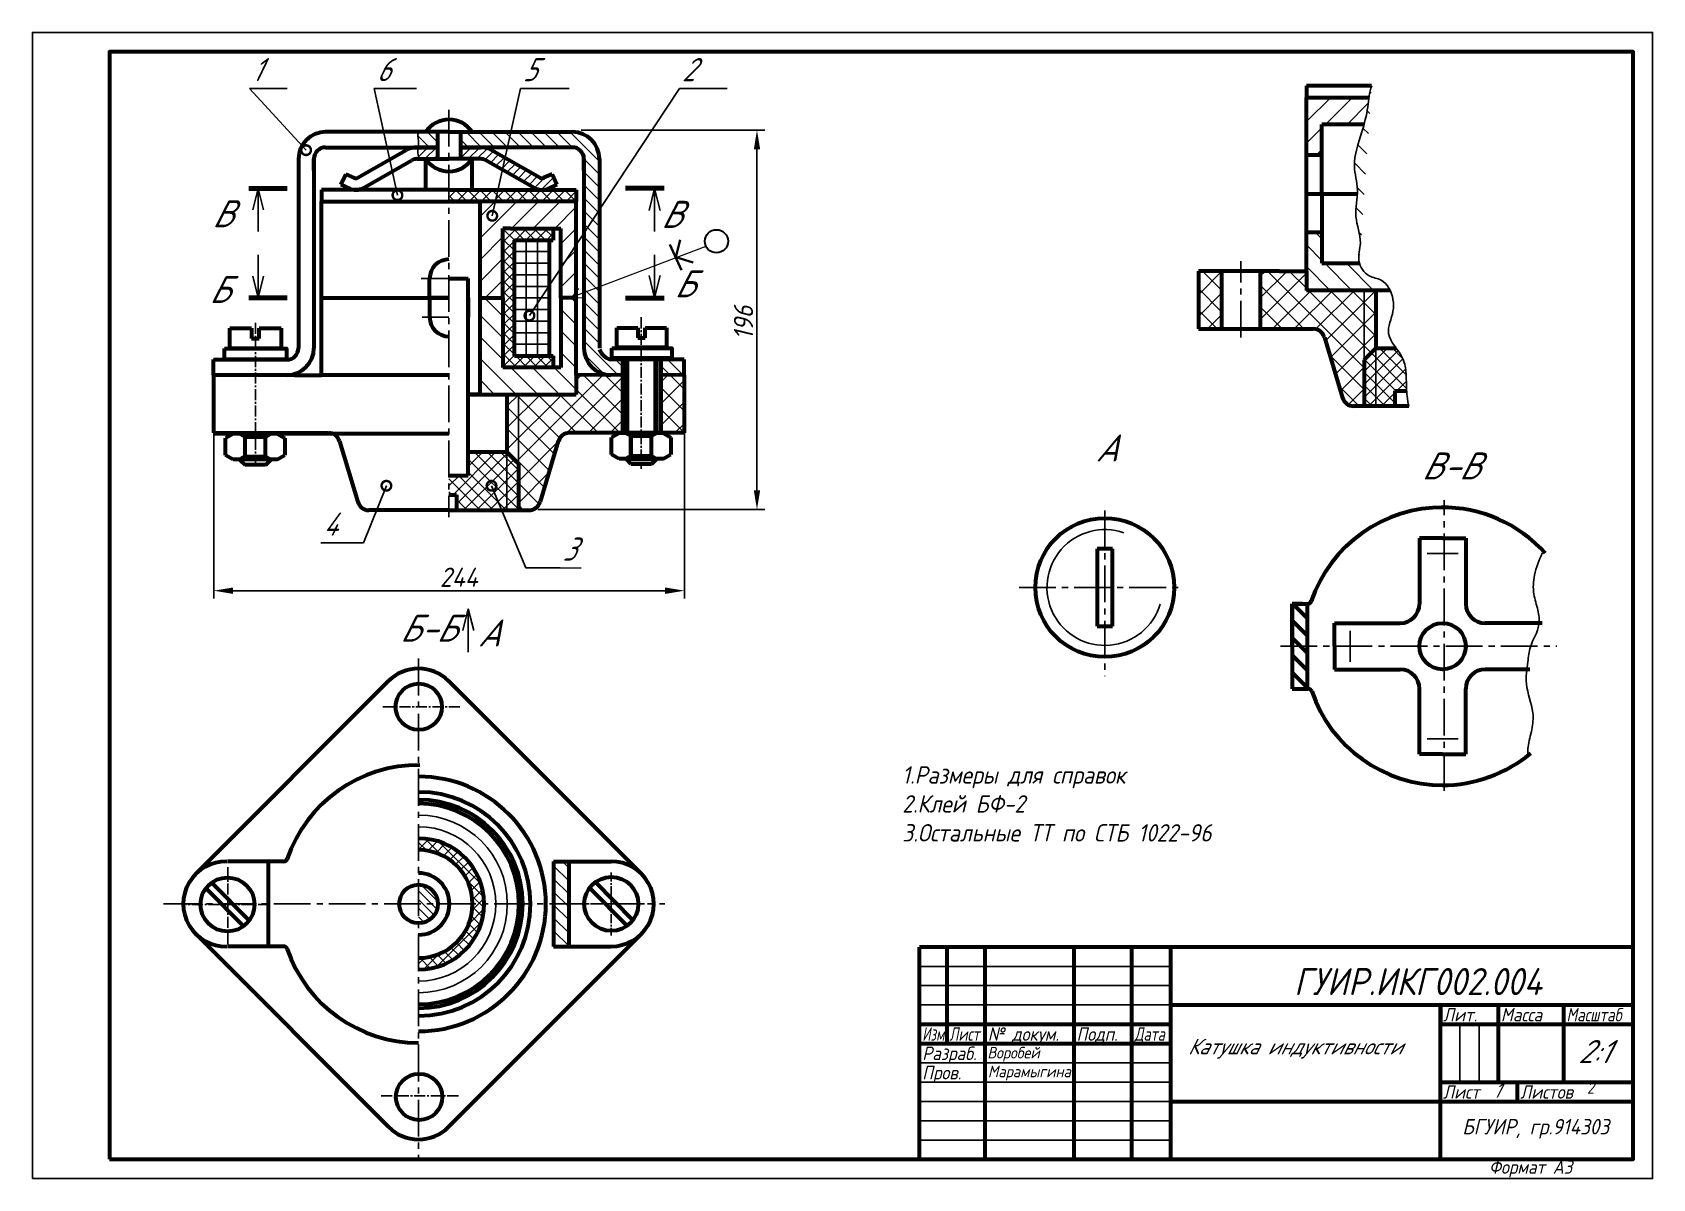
# Paper-space layout 'Лист1' of a CAD drawing. Header units: millimetres. Extents: x -4 to 416, y 19 to 316.
import ezdxf

# ---------------------------------------------------------------- set-up
doc = ezdxf.new("R2010")
doc.units = ezdxf.units.MM
doc.header["$LTSCALE"] = 0.5
doc.linetypes.add('CENTER2', pattern=[28.575, 19.05, -3.175, 3.175, -3.175])
doc.layers.get('0').update_dxf_attribs({"lineweight": 60})
doc.layers.get('Defpoints').update_dxf_attribs({"color": 5})
doc.layers.add('3-размеры', color=6, linetype='Continuous')
doc.layers.add('4-текст', color=7, linetype='Continuous', true_color=0x00ad00)
doc.styles.get("Standard").update_dxf_attribs({"font": 'ISOCPEUI.TTF', "width": 0.9})
doc.dimstyles.get("Standard").update_dxf_attribs({"dimtxt": 5, "dimasz": 5, "dimexe": 2, "dimexo": 0, "dimgap": 1.5, "dimtad": 1, "dimdec": 0, "dimzin": 0, "dimtxsty": 'Standard', "dimcen": 5, "dimadec": 0, "dimazin": 0, "dimtfac": 1, "dimtdec": 0, "dimtofl": 0, "dimtmove": 0, "dimatfit": 3, "dimldrblk": 'DOTSMALL', "dimfxl": 1, "dimtolj": 1, "dimtzin": 0, "dimarcsym": 0})
doc.dimstyles.new('Standart', dxfattribs={"dimtxt": 5, "dimasz": 5, "dimexe": 2, "dimexo": 0, "dimgap": 1, "dimtad": 1, "dimtoh": 1, "dimdec": 0, "dimtxsty": 'Standard', "dimcen": 2.5, "dimadec": 0, "dimazin": 0, "dimtfac": 1, "dimtdec": 0, "dimtmove": 0, "dimatfit": 3, "dimldrblk": 'DOTSMALL', "dimfxl": 1, "dimarcsym": 0})

# ---------------------------------------------------------------- blocks, each defined once
blk = doc.blocks.new('_DotSmall')
at = {"color": 0, "linetype": 'ByBlock', "const_width": 0.5}
blk.add_lwpolyline([(-0.0625, 0, 1), (0.0625, 0, 1)], format="xyb", close=True, dxfattribs=at)
blk = doc.blocks.new('114')
at = {"linetype": 'CENTER2', "lineweight": -3, "ltscale": 0.3}
for p, q in [((123.36, 10.28), (123.36, -10.28)), ((113.62, 0), (133.09, 0))]:
    blk.add_line(p, q, dxfattribs=at)
at = {"color": 1, "lineweight": 60}
for p, q in [((116.61, -4.9), (128.34, 6.68)), ((118.37, -6.68), (130.1, 4.9))]:
    blk.add_line(p, q, dxfattribs=at)
blk.add_circle((123.36, 0), 8.33, dxfattribs=at)
blk = doc.blocks.new('*D11')
at = {"layer": '3-размеры', "color": 0, "lineweight": -2, "transparency": 16777216}
for p, q in [((138.46, 290.4), (186, 290.4)), ((184, 285.4), (184, 197.09)), ((127.2, 192.09), (186, 192.09))]:
    blk.add_line(p, q, dxfattribs=at)
at = {"layer": '3-размеры', "color": 0, "transparency": 16777216}
for points in [[(183.17, 285.4), (184.83, 285.4), (184, 290.4)], [(183.17, 197.09), (184.83, 197.09), (184, 192.09)]]:
    blk.add_solid(points, dxfattribs=at)
at = {"layer": 'Defpoints', "color": 0, "transparency": 16777216}
for p in [(138.46, 290.4), (127.2, 192.09), (184, 192.09)]:
    blk.add_point(p, dxfattribs=at)
at = {"layer": '3-размеры', "color": 0, "transparency": 16777216, "insert": (180.5, 240.51), "char_height": 5, "attachment_point": 5, "rotation": 90}
blk.add_mtext('{\\fISOCPEUR|b0|i1|c204|p34;196}', dxfattribs=at)
blk = doc.blocks.new('*D12')
at = {"layer": '3-размеры', "color": 0, "lineweight": -2, "transparency": 16777216}
for p, q in [((43.21, 212.34), (43.21, 169.07)), ((165.19, 211.85), (165.19, 169.07)), ((48.21, 171.07), (160.19, 171.07))]:
    blk.add_line(p, q, dxfattribs=at)
at = {"layer": '3-размеры', "color": 0, "transparency": 16777216}
for points in [[(48.21, 171.91), (48.21, 170.24), (43.21, 171.07)], [(160.19, 171.91), (160.19, 170.24), (165.19, 171.07)]]:
    blk.add_solid(points, dxfattribs=at)
at = {"layer": 'Defpoints', "color": 0, "transparency": 16777216}
for p in [(43.21, 212.34), (165.19, 211.85), (165.19, 171.07)]:
    blk.add_point(p, dxfattribs=at)
at = {"layer": '3-размеры', "color": 0, "transparency": 16777216, "insert": (106.73, 174.57), "char_height": 5, "attachment_point": 5}
blk.add_mtext('{\\fISOCPEUR|b0|i1|c204|p34;244}', dxfattribs=at)

psp = doc.layouts.new('Лист1')

# ---------------------------------------------------------------- hatches: boundary and pattern name
at = {"lineweight": -3}
h = psp.add_hatch(dxfattribs=at)
h.set_pattern_fill('ANSI31', scale=1.25, angle=90, style=0)
h.set_pattern_definition([(135, (-54.3596, 40.9013), (-2.80633, -2.80633), [])])
edge = h.paths.add_edge_path()
edge.add_line((330.44, 255.9), (330.44, 263.9))
edge.add_line((330.44, 263.9), (326.44, 263.9))
edge.add_line((326.44, 263.9), (326.44, 253.9))
edge.add_line((326.44, 253.9), (326.44, 248.9))
edge.add_line((326.44, 248.9), (348.11, 248.9))
edge.add_spline(control_points=[(348.11, 248.9), (347.58, 250.02), (346.08, 251.89), (342.28, 252.31), (340.55, 254.57), (340.17, 255.9)], knot_values=[46.67946, 46.67946, 46.67946, 46.67946, 50.184627, 53.468463, 57.536046, 57.536046, 57.536046, 57.536046], degree=3, periodic=0)
edge.add_spline(control_points=[(343.35, 301.93), (342.72, 300.18), (342.46, 296.02), (340.73, 289.2), (338.01, 282.05), (340.3, 274.72), (338.42, 267.98), (341.2, 261.94), (339.72, 257.84), (340.11, 256.11), (340.17, 255.9)], knot_values=[0, 0, 0, 0, 5.558516, 12.26637, 21.306732, 27.499821, 34.423838, 41.432689, 46.057582, 46.67946, 46.67946, 46.67946, 46.67946], degree=3, periodic=0)
edge.add_line((340.17, 255.9), (330.44, 255.9))
h = psp.add_hatch(dxfattribs=at)
h.set_pattern_fill('ANSI31', scale=1.25, style=0)
h.set_pattern_definition([(45, (-54.3596, 40.9013), (-2.80633, 2.80633), [])])
edge = h.paths.add_edge_path()
edge.add_line((330.44, 291.9), (341.37, 291.9))
edge.add_spline(control_points=[(341.37, 291.9), (341.78, 293.41), (342.28, 295.71), (342.54, 298.09), (342.66, 298.9)], knot_values=[3.109072, 3.109072, 3.109072, 3.109072, 7.780146, 10.229589, 10.229589, 10.229589, 10.229589], degree=3, periodic=0)
edge.add_line((342.66, 298.9), (326.44, 298.9))
edge.add_line((326.44, 298.9), (326.44, 283.9))
edge.add_line((326.44, 283.9), (330.44, 283.9))
edge.add_line((330.44, 283.9), (330.44, 291.9))
h = psp.add_hatch(dxfattribs=at)
h.set_pattern_fill('ANSI31', scale=0.75, angle=90, style=0)
h.set_pattern_definition([(135, (-164.349, 13.9366), (-1.683798, -1.683798), [])])
edge = h.paths.add_edge_path()
edge.add_line((101.14, 285.94), (101.14, 289.94))
edge.add_line((101.14, 289.94), (96.32, 289.94))
edge.add_line((96.32, 289.94), (96.32, 289.94))
edge.add_line((96.32, 289.94), (96.32, 289.93))
edge.add_spline(control_points=[(96.32, 289.93), (96.21, 289.64), (95.94, 288.94), (96.41, 287.67), (96.26, 286.5), (96.17, 285.94)], knot_values=[0, 0, 0, 0, 0.885413, 2.203759, 3.944981, 3.944981, 3.944981, 3.944981], degree=3, periodic=0)
edge.add_line((96.17, 285.94), (101.14, 285.94))
h.paths.add_polyline_path([(165.14, 226.94), (165.14, 230.94), (159.14, 230.94), (159.14, 226.94)])
edge = h.paths.add_edge_path()
edge.add_arc((146.14, 233.94), 7, 180, 270)
edge.add_line((146.14, 226.94), (149.14, 226.94))
edge.add_line((149.14, 226.94), (149.14, 230.94))
edge.add_line((149.14, 230.94), (146.14, 230.94))
edge.add_arc((146.14, 233.94), 3, 180, 270, ccw=False)
edge.add_line((143.14, 233.94), (143.14, 282.94))
edge.add_arc((136.14, 282.94), 7, 0, 90)
edge.add_line((136.14, 289.94), (107.14, 289.94))
edge.add_line((107.14, 289.94), (107.14, 285.94))
edge.add_line((107.14, 285.94), (136.14, 285.94))
edge.add_arc((136.14, 282.94), 3, 0, 90, ccw=False)
edge.add_line((139.14, 282.94), (139.14, 233.94))
h = psp.add_hatch(dxfattribs=at)
h.set_pattern_fill('ANSI31', scale=0.5, style=0)
h.set_pattern_definition([(45, (-164.3489, 13.9366), (-1.122532, 1.122532), [])])
edge = h.paths.add_edge_path()
edge.add_spline(control_points=[(96.17, 285.94), (96.14, 285.69), (96, 284.86), (96.07, 284.47), (96.37, 282.98), (96.39, 282.94)], knot_values=[3.944981, 3.944981, 3.944981, 3.944981, 4.714318, 6.752684, 6.961333, 6.961333, 6.961333, 6.961333], degree=3, periodic=0)
edge.add_line((96.39, 282.94), (101.14, 282.94))
edge.add_line((101.14, 282.94), (101.14, 285.94))
edge.add_line((101.14, 285.94), (96.17, 285.94))
h.paths.add_polyline_path([(113.81, 282.58), (126.4, 275.41, 0.23303), (129.94, 275.29), (132.15, 276.29), (130.89, 279.02), (128.7, 278.03, -0.23303), (127.82, 278.05), (115.22, 285.23, 0.123106), (112.39, 285.94), (107.14, 285.94), (107.14, 282.94), (112.39, 282.94, -0.123106)])
h = psp.add_hatch(dxfattribs=at)
h.set_pattern_fill('ANSI37', scale=0.7, style=0)
h.set_pattern_definition([(45, (-164.349, 13.9366), (-1.571545, 1.571545), []), (135, (-164.349, 13.9366), (-1.571545, -1.571545), [])])
h.paths.add_polyline_path([(112.14, 271.94), (137.14, 271.94), (137.14, 274.94), (104.14, 274.94), (104.14, 271.94)])
h = psp.add_hatch(dxfattribs=at)
h.set_pattern_fill('ANSI31', scale=1.25, style=0)
h.set_pattern_definition([(45, (-164.349, 13.9366), (-2.80633, 2.80633), [])])
h.paths.add_polyline_path([(112.14, 246.94), (118.14, 246.94), (118.14, 264.94), (120.14, 264.94), (133.14, 264.94), (133.14, 246.94), (137.14, 246.94), (137.14, 271.94), (112.14, 271.94)])
h = psp.add_hatch(dxfattribs=at)
h.set_pattern_fill('ANSI37', scale=0.6, angle=90, style=0)
h.set_pattern_definition([(135, (-164.349, 13.9366), (-1.347038, -1.347038), []), (225, (-164.349, 13.9366), (1.347038, -1.347038), [])])
h.paths.add_polyline_path([(121.14, 261.94), (130.14, 261.94), (131.14, 261.94), (131.14, 264.94), (120.14, 264.94), (118.14, 264.94), (118.14, 246.94), (118.14, 228.94), (121.14, 228.94), (121.14, 231.93)])
h.paths.add_polyline_path([(131.14, 231.93), (121.14, 231.93), (121.14, 228.94), (131.14, 228.94)])
h = psp.add_hatch(dxfattribs=at)
h.set_pattern_fill('ANSI37', scale=1.25, angle=90, style=0)
h.set_pattern_definition([(135, (-54.3596, 40.9013), (-2.80633, -2.80633), []), (225, (-54.3596, 40.9013), (2.80633, -2.80633), [])])
h.paths.add_polyline_path([(331.08, 236.76), (335.8, 221.04, 0.331206), (338.67, 218.9), (341.44, 218.9), (341.44, 230.9), (341.44, 248.9), (326.44, 248.9), (326.44, 253.9), (319.44, 253.9), (314.44, 253.9), (314.44, 238.9), (328.2, 238.9, -0.331206)])
h.paths.add_polyline_path([(341.44, 230.9), (344.44, 233.9), (344.44, 248.9), (341.44, 248.9)])
h.paths.add_polyline_path([(298.44, 238.9), (304.44, 238.9), (304.44, 253.9), (298.44, 253.9)])
h = psp.add_hatch(dxfattribs=at)
h.set_pattern_fill('ANSI31', scale=1.25, angle=90, style=0)
h.set_pattern_definition([(135, (-164.349, 13.9366), (-2.80633, -2.80633), [])])
h.paths.add_polyline_path([(118.14, 228.94), (118.14, 246.94), (112.14, 246.94), (112.14, 226.94), (112.14, 221.94), (119.14, 221.94), (137.14, 221.94), (137.14, 226.94), (137.14, 246.94), (133.14, 246.94), (133.14, 228.94)])
h = psp.add_hatch(dxfattribs=at)
h.set_pattern_fill('ANSI37', scale=0.75, style=0)
h.set_pattern_definition([(45, (-54.3596, 40.9013), (-1.683798, 1.683798), []), (135, (-54.3596, 40.9013), (-1.683798, -1.683798), [])])
edge = h.paths.add_edge_path()
edge.add_line((344.44, 218.9), (349.44, 218.9))
edge.add_line((349.44, 218.9), (349.44, 222.9))
edge.add_line((349.44, 222.9), (352.4, 222.9))
edge.add_spline(control_points=[(352.4, 222.9), (352.35, 224.2), (352.37, 227.08), (351.85, 230.96), (350.35, 233.01), (349.71, 233.9)], knot_values=[73.070277, 73.070277, 73.070277, 73.070277, 77.674011, 81.533941, 84.523609, 84.523609, 84.523609, 84.523609], degree=3, periodic=0)
edge.add_line((349.71, 233.9), (344.44, 233.9))
edge.add_line((344.44, 233.9), (344.44, 218.9))
h.paths.add_polyline_path([(344.44, 233.9), (341.44, 230.9), (341.44, 218.9), (344.44, 218.9)])
h = psp.add_hatch(dxfattribs=at)
h.set_pattern_fill('ANSI37', scale=1.25, angle=90, style=0)
h.set_pattern_definition([(135, (-164.349, 13.9366), (-2.80633, -2.80633), []), (225, (-164.349, 13.9366), (2.80633, -2.80633), [])])
h.paths.add_polyline_path([(149.12, 211.94), (149.14, 226.94), (144.14, 226.94), (137.14, 226.94), (137.14, 221.94), (119.14, 221.94), (119.14, 206.94), (122.14, 203.94), (122.14, 191.94), (124.91, 191.94, 0.331206), (127.79, 194.07), (132.5, 209.8, -0.331206), (135.38, 211.94)])
h.paths.add_polyline_path([(159.14, 211.94), (165.14, 211.94), (165.14, 226.94), (159.14, 226.94)])
h = psp.add_hatch(dxfattribs=at)
h.set_pattern_fill('ANSI37', scale=0.75, style=0)
h.set_pattern_definition([(45, (-164.349, 13.9366), (-1.683798, 1.683798), []), (135, (-164.349, 13.9366), (-1.683798, -1.683798), [])])
h.paths.add_polyline_path([(109.14, 200.94), (104.14, 200.94), (104.14, 195.94), (106.14, 195.94), (106.14, 191.94), (122.14, 191.94), (122.14, 203.94), (119.14, 206.94), (109.14, 206.94)])
h = psp.add_hatch()
h.set_pattern_fill('ANSI31', color=256, angle=90, style=0)
h.set_pattern_definition([(135, (169.5427, 110.0123), (-2.245064, -2.245064), [])])
h.paths.add_polyline_path([(326.74, 167.67, -0.000023), (326.74, 167.67), (322.85, 167.67), (322.74, 167.67), (322.74, 156.67), (326.74, 156.67)])
h.paths.add_polyline_path([(326.74, 156.67), (322.74, 156.67), (322.74, 145.67), (326.74, 145.67)])
h = psp.add_hatch(dxfattribs=at)
h.set_pattern_fill('ANSI37', scale=0.6, angle=90, style=0)
h.set_pattern_definition([(135, (-172.2114, 16.0194), (-1.347038, -1.347038), []), (225, (-172.2114, 16.0194), (1.347038, -1.347038), [])])
h.paths.add_polyline_path([(113.28, 89.9), (110.28, 89.9, -0.414214), (96.28, 75.9), (96.28, 72.9, 0.414214)])
h.paths.add_polyline_path([(96.28, 106.9), (96.28, 103.9, -0.414214), (110.28, 89.9), (113.28, 89.9, 0.414214)])
h = psp.add_hatch(dxfattribs=at)
h.set_pattern_fill('ANSI31', scale=0.75, angle=90, style=0)
h.set_pattern_definition([(135, (-172.2114, 16.0194), (-1.683798, -1.683798), [])])
h.paths.add_polyline_path([(135.28, 100.9), (131.28, 100.9), (131.28, 89.9), (135.28, 89.9)])
h.paths.add_polyline_path([(135.28, 89.9), (131.28, 89.9), (131.28, 78.9), (135.28, 78.9)])
h = psp.add_hatch(dxfattribs=at)
h.set_pattern_fill('ANSI31', scale=0.5, angle=90, style=0)
h.set_pattern_definition([(135, (-172.2114, 16.0194), (-1.122532, -1.122532), [])])
h.paths.add_polyline_path([(96.28, 84.9, 0.414214), (101.28, 89.9), (96.28, 89.9)])
h.paths.add_polyline_path([(101.28, 89.9, 0.414214), (96.28, 94.9), (96.28, 89.9)])

# ---------------------------------------------------------------- linework, layer by layer
at = {"color": 7, "lineweight": 60}
for p, q in [((343.34, 301.9), (326.44, 301.9)), ((326.44, 301.9), (326.44, 298.9)), ((326.44, 298.9), (342.66, 298.9)), ((326.44, 273.9), (326.44, 298.9)), ((104.14, 289.94), (72.14, 289.94)), ((101.14, 289.94), (101.14, 285.94)), ((104.14, 289.94), (136.14, 289.94)), ((107.14, 289.94), (107.14, 285.94)), ((330.44, 273.9), (330.44, 291.9)), ((341.37, 291.9), (330.44, 291.9)), ((72.14, 285.94), (101.14, 285.94)), ((101.14, 285.94), (101.14, 282.94)), ((107.14, 285.94), (107.14, 282.94)), ((136.14, 285.94), (107.14, 285.94)), ((65.14, 282.94), (65.14, 233.94)), ((69.14, 282.94), (69.14, 233.94)), ((80.47, 278.05), (93.07, 285.23)), ((81.89, 275.41), (94.48, 282.58)), ((95.89, 282.94), (104.14, 282.94)), ((98.14, 274.94), (98.14, 282.94)), ((112.39, 282.94), (104.14, 282.94)), ((110.14, 274.94), (110.14, 282.94)), ((126.4, 275.41), (113.81, 282.58)), ((127.82, 278.05), (115.22, 285.23)), ((139.14, 282.94), (139.14, 233.94)), ((143.14, 282.94), (143.14, 233.94)), ((330.44, 283.9), (326.44, 283.9)), ((330.44, 273.9), (330.44, 283.9)), ((76.14, 276.3), (77.4, 279.02)), ((77.4, 279.02), (79.59, 278.03)), ((130.89, 279.02), (128.7, 278.03)), ((132.14, 276.3), (130.89, 279.02)), ((104.14, 274.94), (71.14, 274.94)), ((71.14, 274.94), (71.14, 271.94)), ((76.14, 276.29), (78.35, 275.29)), ((104.14, 274.94), (137.14, 274.94)), ((132.15, 276.29), (129.94, 275.29)), ((137.14, 274.94), (137.14, 271.94)), ((326.44, 253.9), (326.44, 273.9)), ((326.44, 273.9), (330.44, 273.9)), ((330.44, 273.9), (330.44, 255.9)), ((330.44, 273.9), (339.63, 273.9)), ((330.44, 273.9), (330.44, 263.9)), ((71.14, 271.94), (104.14, 271.94)), ((71.14, 246.94), (71.14, 271.94)), ((137.14, 271.94), (104.14, 271.94)), ((112.14, 271.94), (112.14, 246.94)), ((137.14, 246.94), (137.14, 271.94)), ((118.14, 246.94), (118.14, 264.94)), ((120.14, 264.94), (118.14, 264.94)), ((120.14, 264.94), (133.14, 264.94)), ((131.14, 264.94), (131.14, 261.94)), ((133.14, 246.94), (133.14, 264.94)), ((121.14, 231.93), (121.14, 261.94)), ((121.14, 261.94), (131.14, 261.94)), ((121.14, 261.94), (130.14, 261.94)), ((124.14, 261.94), (127.14, 261.94)), ((130.14, 261.94), (130.14, 231.93)), ((330.44, 263.9), (326.44, 263.9)), ((298.44, 253.9), (298.44, 238.9)), ((319.44, 253.9), (298.44, 253.9)), ((304.44, 253.9), (304.44, 238.9)), ((314.44, 253.9), (314.44, 238.9)), ((319.44, 253.9), (326.44, 253.9)), ((326.44, 253.9), (326.44, 248.9)), ((330.44, 255.9), (340.17, 255.9)), ((99.14, 246.94), (99.14, 251.94)), ((104.14, 251.94), (109.14, 251.94)), ((109.14, 246.94), (109.14, 251.94)), ((348.11, 248.9), (326.44, 248.9)), ((344.44, 248.9), (344.44, 233.9)), ((71.14, 226.94), (71.14, 246.94)), ((71.14, 246.94), (104.14, 246.94)), ((99.14, 246.94), (99.14, 241.94)), ((109.14, 200.94), (109.14, 246.94)), ((112.14, 246.94), (112.14, 226.94)), ((112.14, 246.94), (118.14, 246.94)), ((118.14, 246.94), (118.14, 228.94)), ((137.14, 246.94), (133.14, 246.94)), ((133.14, 246.94), (133.14, 228.94)), ((137.14, 226.94), (137.14, 246.94)), ((298.44, 238.9), (328.2, 238.9)), ((331.08, 236.76), (335.8, 221.04)), ((121.14, 231.93), (131.14, 231.93)), ((131.14, 231.93), (131.14, 228.94)), ((341.44, 230.9), (344.44, 233.9)), ((344.44, 233.9), (349.71, 233.9)), ((43.14, 226.94), (43.14, 230.94)), ((43.14, 230.94), (62.14, 230.94)), ((64.14, 226.94), (43.14, 226.94)), ((43.14, 226.94), (43.14, 211.94)), ((64.14, 226.94), (71.14, 226.94)), ((104.14, 226.94), (71.14, 226.94)), ((112.14, 226.94), (112.14, 221.94)), ((133.14, 228.94), (118.14, 228.94)), ((149.14, 226.97), (137.14, 226.94)), ((137.14, 226.94), (137.14, 221.94)), ((165.14, 230.94), (146.14, 230.94)), ((165.26, 226.97), (159.26, 226.95)), ((165.14, 226.94), (165.14, 230.94)), ((165.14, 226.94), (165.14, 211.94)), ((341.44, 230.9), (341.44, 218.9)), ((349.44, 218.9), (349.44, 222.9)), ((349.44, 222.9), (352.4, 222.9)), ((109.14, 221.94), (119.14, 221.94)), ((112.14, 221.94), (137.14, 221.94)), ((119.14, 221.94), (119.14, 206.94)), ((352.98, 218.9), (338.67, 218.9)), ((43.16, 211.84), (104.16, 211.84)), ((165.14, 211.94), (135.27, 211.95)), ((75.79, 209.8), (80.5, 194.07)), ((119.14, 206.94), (109.14, 206.94)), ((122.14, 203.94), (119.14, 206.94)), ((132.5, 209.8), (127.79, 194.07)), ((122.14, 203.94), (122.14, 191.94)), ((104.14, 200.94), (109.14, 200.94)), ((104.14, 195.94), (106.14, 195.94)), ((106.14, 195.94), (106.14, 191.94)), ((104.14, 191.94), (83.38, 191.94)), ((104.14, 191.94), (124.91, 191.94)), ((274.17, 181.9), (272.17, 181.9)), ((272.17, 181.9), (272.17, 171.9)), ((276.17, 181.9), (274.17, 181.9)), ((276.17, 171.9), (276.17, 181.9)), ((355.74, 184.67), (355.74, 167.67)), ((361.74, 184.67), (355.74, 184.67)), ((361.74, 184.67), (367.74, 184.67)), ((367.74, 184.67), (367.74, 167.67)), ((272.17, 171.9), (272.17, 161.9)), ((276.17, 161.9), (276.17, 171.9)), ((322.74, 167.67), (322.74, 145.67)), ((325.34, 167.67), (322.74, 167.67)), ((322.85, 167.67), (324.77, 167.67)), ((322.85, 167.67), (326.74, 167.67)), ((326.74, 145.67), (326.74, 167.67)), ((272.17, 161.9), (274.17, 161.9)), ((274.17, 161.9), (276.17, 161.9)), ((333.74, 156.67), (333.74, 162.67)), ((333.74, 162.67), (350.74, 162.67)), ((387.5, 162.67), (372.74, 162.67)), ((333.74, 156.67), (333.74, 150.67)), ((88.5, 147.68), (38.5, 97.68)), ((104.06, 147.68), (154.06, 97.68)), ((333.74, 150.67), (350.74, 150.67)), ((384.33, 150.67), (372.74, 150.67)), ((322.74, 145.67), (326.85, 145.67)), ((355.74, 128.67), (355.74, 145.67)), ((367.74, 128.67), (367.74, 145.67)), ((361.74, 128.67), (355.74, 128.67)), ((361.74, 128.67), (367.74, 128.67)), ((61.28, 100.9), (46.78, 100.9)), ((57.28, 100.96), (57.28, 78.9)), ((131.28, 100.9), (131.28, 78.9)), ((131.28, 100.9), (146.24, 100.9)), ((135.28, 78.9), (135.28, 100.9)), ((88.5, 32.12), (38.5, 82.12)), ((104.06, 32.12), (154.06, 82.12)), ((61.28, 78.9), (46.78, 78.9)), ((131.28, 78.9), (146.2, 78.9))]:
    psp.add_line(p, q, dxfattribs=at)
at = {"color": 7, "linetype": 'CENTER2', "lineweight": -3}
for p, q in [((104.14, 295.68), (104.14, 190.14)), ((309.44, 236.68), (309.44, 256.42)), ((362.17, 119.22), (362.17, 194.54)), ((274.17, 191.87), (274.17, 148.9)), ((251.93, 171.9), (294.45, 171.9)), ((319.68, 156.73), (391.3, 156.73)), ((96.28, 153.46), (96.28, 23.73)), ((30.17, 89.9), (160.14, 89.9))]:
    psp.add_line(p, q, dxfattribs=at)
at = {"color": 7}
for p, q in [((96.32, 289.93), (96.32, 289.94)), ((96.32, 289.94), (96.32, 289.94)), ((104.14, 289.94), (101.14, 289.94)), ((104.14, 289.94), (107.14, 289.94)), ((101.14, 285.94), (95.89, 285.94)), ((107.14, 285.94), (112.39, 285.94)), ((69.14, 279.94), (69.14, 282.94)), ((139.14, 279.94), (139.14, 282.94)), ((104.14, 274.94), (98.14, 274.94)), ((104.14, 274.94), (110.14, 274.94)), ((104.14, 271.94), (104.14, 271.94)), ((104.14, 271.94), (104.14, 271.94)), ((104.14, 271.94), (112.14, 271.94)), ((348.11, 248.9), (344.44, 248.9)), ((104.14, 246.94), (99.14, 246.94)), ((109.14, 246.94), (109.14, 241.94)), ((43.14, 230.94), (62.14, 230.94)), ((48.16, 230.94), (46.66, 230.94)), ((48.16, 230.94), (46.66, 230.94)), ((112.14, 226.94), (112.14, 221.94)), ((120.14, 228.94), (119.14, 228.94)), ((149.14, 230.94), (149.12, 211.94)), ((159.14, 211.94), (159.14, 230.94)), ((112.14, 221.94), (109.14, 221.94)), ((43.05, 212), (72.82, 212)), ((322.74, 156.67), (322.74, 167.67)), ((322.74, 156.67), (322.74, 145.67))]:
    psp.add_line(p, q, dxfattribs=at)
at = {"color": 7, "lineweight": 100}
for p, q in [((52.25, 275.32), (62.25, 275.32)), ((159.9, 275.34), (149.9, 275.34)), ((52.25, 246.94), (62.25, 246.94)), ((159.9, 246.91), (149.9, 246.91))]:
    psp.add_line(p, q, dxfattribs=at)
at = {"color": 7, "lineweight": -3}
for p, q in [((53.28, 269.72), (54.68, 275.32)), ((54.68, 275.32), (54.68, 264.12)), ((54.68, 275.32), (54.68, 269.72)), ((56.08, 269.72), (54.68, 275.32)), ((156.04, 269.55), (157.47, 275.32)), ((157.47, 275.32), (157.47, 264.12)), ((158.9, 269.55), (157.47, 275.32)), ((121.14, 261.94), (129.14, 261.94)), ((121.14, 261.94), (130.14, 261.94)), ((124.14, 231.93), (124.14, 261.94)), ((127.14, 261.94), (127.14, 231.93)), ((54.68, 246.94), (54.68, 258.14)), ((121.14, 258.93), (130.14, 258.93)), ((157.47, 246.94), (157.47, 258.14)), ((53.28, 252.54), (54.68, 246.94)), ((54.68, 246.94), (54.68, 252.54)), ((56.08, 252.54), (54.68, 246.94)), ((121.14, 255.93), (130.14, 255.93)), ((121.14, 252.93), (130.14, 252.93)), ((156.04, 252.71), (157.47, 246.94)), ((158.9, 252.71), (157.47, 246.94)), ((104.14, 251.94), (96.93, 251.94)), ((121.14, 249.93), (130.14, 249.93)), ((341.44, 230.9), (341.44, 248.9)), ((121.14, 246.93), (130.14, 246.93)), ((121.14, 243.93), (130.14, 243.93)), ((104.14, 241.94), (97.2, 241.94)), ((121.14, 240.93), (130.14, 240.93)), ((121.14, 237.93), (130.14, 237.93)), ((121.14, 234.93), (130.14, 234.93)), ((121.14, 231.93), (124.14, 231.93)), ((344.44, 233.9), (344.44, 218.9)), ((122.14, 203.94), (122.14, 221.94)), ((341.44, 218.9), (349.44, 218.9)), ((119.14, 206.94), (119.14, 191.94)), ((361.74, 180.67), (357.74, 180.67)), ((361.74, 180.67), (365.74, 180.67)), ((107.77, 160.73), (109.17, 166.33)), ((109.17, 166.33), (109.17, 155.13)), ((109.17, 166.33), (109.17, 160.73)), ((110.57, 160.73), (109.17, 166.33)), ((337.74, 156.67), (337.74, 160.67)), ((337.74, 156.67), (337.74, 152.67)), ((361.74, 132.67), (357.74, 132.67)), ((361.74, 132.67), (365.74, 132.67))]:
    psp.add_line(p, q, dxfattribs=at)
at = {"lineweight": 35}
for p, q in [((161.4, 260.8), (164.46, 254.17)), ((162.93, 257.48), (164.11, 262.01)), ((162.93, 257.48), (167.47, 256.15))]:
    psp.add_line(p, q, dxfattribs=at)
at = {"lineweight": 5}
for p, q in [((136.15, 247.18), (170.8, 260.38)), ((136.19, 247.21), (137.79, 249.35)), ((136.28, 247.16), (138.93, 246.92))]:
    psp.add_line(p, q, dxfattribs=at)
at = {"linetype": 'CENTER2', "lineweight": -3, "ltscale": 0.3}
for p, q in [((53.99, 240.46), (53.99, 202.97)), ((153.99, 241.91), (153.99, 202.62)), ((107.01, 141), (86.57, 141)), ((46.79, 79.45), (46.79, 99.89)), ((57.52, 89.76), (35.95, 89.76)), ((106.58, 40.18), (86.15, 40.18))]:
    psp.add_line(p, q, dxfattribs=at)
at = {"color": 1, "lineweight": 60}
for p, q in [((47.32, 233.79), (47.32, 239.12)), ((47.32, 239.12), (52.99, 239.12)), ((52.99, 239.12), (52.99, 236.45)), ((52.99, 236.45), (54.99, 236.45)), ((54.99, 239.12), (60.66, 239.12)), ((54.99, 236.45), (54.99, 239.12)), ((60.66, 239.12), (60.66, 233.79)), ((147.63, 234.06), (147.63, 239.21)), ((147.63, 239.21), (153.1, 239.21)), ((153.1, 239.21), (153.1, 236.63)), ((153.1, 236.63), (155.04, 236.63)), ((155.04, 239.21), (160.51, 239.21)), ((155.04, 236.63), (155.04, 239.21)), ((160.51, 239.21), (160.51, 234.06)), ((60.66, 233.79), (47.32, 233.79)), ((57.99, 233.79), (49.99, 233.79)), ((160.51, 234.06), (147.63, 234.06)), ((157.93, 234.06), (150.21, 234.06)), ((158.99, 230.94), (148.99, 230.94)), ((150.02, 230.95), (150.04, 211.92)), ((158.05, 211.97), (158.03, 230.94)), ((48.25, 211.73), (46.24, 210.59)), ((46.24, 206.21), (46.24, 210.59)), ((53.95, 211.75), (48.27, 211.75)), ((51.27, 210.98), (49.94, 211.73)), ((51.27, 210.98), (51.27, 205.83)), ((51.27, 210.98), (56.6, 210.98)), ((59.66, 211.75), (53.97, 211.75)), ((56.6, 210.98), (57.94, 211.73)), ((56.6, 205.83), (56.6, 210.98)), ((59.63, 211.73), (61.64, 210.59)), ((61.64, 210.59), (61.64, 206.21)), ((148.26, 211.92), (146.25, 210.78)), ((146.25, 206.4), (146.25, 210.78)), ((153.95, 211.92), (148.26, 211.92)), ((151.28, 211.16), (149.95, 211.92)), ((151.28, 211.16), (151.28, 206.01)), ((151.28, 211.16), (156.62, 211.16)), ((159.64, 211.92), (153.95, 211.92)), ((156.62, 211.16), (157.95, 211.92)), ((156.62, 206.01), (156.62, 211.16)), ((159.64, 211.92), (161.65, 210.78)), ((161.65, 210.78), (161.65, 206.4)), ((48.25, 205.07), (46.24, 206.21)), ((51.27, 205.83), (49.94, 205.07)), ((51.27, 205.83), (56.6, 205.83)), ((56.6, 205.83), (57.94, 205.07)), ((59.63, 205.07), (61.64, 206.21)), ((148.26, 205.25), (146.25, 206.4)), ((151.28, 206.01), (149.95, 205.25)), ((151.28, 206.01), (156.62, 206.01)), ((156.62, 206.01), (157.95, 205.25)), ((159.64, 205.25), (161.65, 206.4)), ((53.94, 205.07), (48.25, 205.07)), ((51.29, 203.68), (49.95, 205.01)), ((56.61, 203.65), (51.27, 203.65)), ((59.63, 205.07), (53.94, 205.07)), ((57.95, 204.98), (56.62, 203.64)), ((153.95, 205.25), (148.26, 205.25)), ((149.95, 205.19), (157.95, 205.19)), ((151.3, 203.86), (149.97, 205.2)), ((156.62, 203.83), (151.29, 203.83)), ((159.64, 205.25), (153.95, 205.25)), ((157.97, 205.16), (156.63, 203.83)), ((41.13, 93.95), (50.85, 84.1)), ((42.63, 95.43), (52.34, 85.58))]:
    psp.add_line(p, q, dxfattribs=at)
at = {"color": 1, "lineweight": -3}
for p, q in [((150.66, 230.94), (150.66, 211.92)), ((157.32, 211.94), (157.32, 230.94))]:
    psp.add_line(p, q, dxfattribs=at)
for p, q in [((151.28, 206.01), (151.28, 211.16)), ((361.17, 63.73), (361.17, 58.73))]:
    psp.add_line(p, q)
at = {"lineweight": 18}
for p, q in [((87.93, 198.26), (81.98, 183.47)), ((115.18, 198.26), (124.09, 176.98)), ((124.09, 176.98), (138.46, 176.98))]:
    psp.add_line(p, q, dxfattribs=at)
at = {"lineweight": 60}
for p, q in [((226.17, 23.73), (226.17, 78.73)), ((233.17, 78.73), (233.17, 53.73)), ((243.17, 23.73), (243.17, 78.73)), ((266.17, 78.73), (266.17, 23.73)), ((281.17, 23.73), (281.17, 78.73)), ((291.17, 78.73), (291.17, 23.73)), ((291.17, 63.73), (411.17, 63.73)), ((361.17, 23.73), (361.17, 63.73)), ((376.17, 63.73), (376.17, 43.73)), ((393.17, 43.73), (393.17, 63.73)), ((226.17, 58.73), (291.17, 58.73)), ((361.17, 58.73), (411.17, 58.73)), ((226.17, 53.73), (291.17, 53.73)), ((361.17, 43.73), (411.17, 43.73)), ((381.17, 38.73), (381.17, 43.73)), ((291.17, 38.73), (411.17, 38.73))]:
    psp.add_line(p, q, dxfattribs=at)
at = {"color": 7, "linetype": 'Continuous', "lineweight": 60}
psp.add_line((411.17, 78.73), (226.17, 78.73), dxfattribs=at)
at = {"lineweight": -3}
for p, q in [((226.17, 73.73), (291.17, 73.73)), ((226.17, 68.73), (291.17, 68.73)), ((226.17, 63.73), (291.17, 63.73)), ((366.17, 43.73), (366.17, 58.73)), ((371.17, 58.73), (371.17, 43.73)), ((226.17, 48.73), (291.17, 48.73)), ((226.17, 43.73), (291.17, 43.73)), ((226.17, 38.73), (291.17, 38.73)), ((226.17, 33.73), (291.17, 33.73)), ((226.17, 28.73), (291.17, 28.73))]:
    psp.add_line(p, q, dxfattribs=at)
at = {"lineweight": 60}
psp.add_lwpolyline([(16.17, 23.73), (411.17, 23.73), (411.17, 310.73), (16.17, 310.73)], close=True, dxfattribs=at)
at = {"color": 1, "lineweight": 60}
for points in [[(45.96, 233.79), (62.02, 233.79), (62.02, 230.94), (45.96, 230.94)], [(146.39, 233.9), (161.91, 233.9), (161.91, 231.31), (146.39, 231.31)]]:
    psp.add_lwpolyline(points, close=True, dxfattribs=at)
at = {"lineweight": 30}
psp.add_circle((173.49, 261.62), 3, dxfattribs=at)
at = {"color": 7, "lineweight": 60}
for centre, radius in [((274.17, 171.9), 18), ((361.74, 156.67), 6), ((96.33, 140.99), 6), ((96.28, 89.9), 5), ((96.4, 39.9), 6)]:
    psp.add_circle(centre, radius, dxfattribs=at)
at = {"color": 1, "lineweight": 60}
psp.add_circle((46.74, 89.76), 7, dxfattribs=at)
at = {"color": 7, "lineweight": 60}
for centre, radius, start, end in [((72.14, 282.94), 7, 90, 180), ((104.14, 285.94), 7.21, 33.6901, 146.3099), ((136.14, 282.94), 7, 0, 90), ((72.14, 282.94), 3, 90, 180), ((95.89, 279.94), 6, 90, 118.0725), ((112.39, 279.94), 6, 61.9275, 90), ((136.14, 282.94), 3, 0, 90), ((95.89, 279.94), 3, 90, 118.0725), ((104.14, 286.94), 7.21, 213.6901, 326.3099), ((112.39, 279.94), 3, 61.9275, 90), ((80, 278.94), 1, 245.6023, 298.0725), ((128.29, 278.94), 1, 241.9275, 294.3977), ((80, 278.94), 4, 245.6023, 298.0725), ((128.29, 278.94), 4, 241.9275, 294.3977), ((104.14, 251.94), 5, 90, 180), ((104.14, 241.94), 5, 180, 270), ((328.2, 235.9), 3, 16.6992, 90), ((62.14, 233.94), 3, 270, 0), ((62.14, 233.94), 7, 270, 0), ((146.14, 233.94), 7, 180, 270), ((147.12, 235.06), 4.23, 200.1968, 256.7209), ((338.67, 221.9), 3, 196.6992, 270), ((72.91, 208.94), 3, 16.6992, 90), ((135.38, 208.94), 3, 90, 163.3008), ((83.38, 194.94), 3, 196.6992, 270), ((124.91, 194.94), 3, 270, 343.3008), ((361.74, 156.67), 36, 89.5288, 161.0733), ((361.63, 156.67), 36, 42.1146, 90.4712), ((326.74, 168.67), 1, 270, 341.0733), ((350.74, 167.67), 5, 270, 0), ((372.74, 167.67), 5, 180, 270), ((96.28, 139.9), 11, 44.9965, 135.0035), ((350.74, 145.67), 5, 0, 90), ((372.74, 145.67), 5, 90, 180), ((326.85, 144.67), 1, 18.9246, 90), ((361.85, 156.67), 36, 198.9246, 270), ((361.63, 156.67), 36, 270, 309.5917), ((96.29, 89.9), 36, 89.5288, 161.0733), ((96.28, 89.9), 33, 270, 90), ((96.28, 89.9), 29, 270, 90), ((96.28, 89.9), 27, 270, 90), ((96.28, 89.9), 26, 270, 90), ((96.28, 89.9), 17, 270, 90), ((46.28, 89.9), 11, 88.6911, 271.3089), ((61.28, 101.9), 1, 270, 341.0733), ((96.28, 89.9), 14, 270, 90), ((146.28, 89.9), 11, 269.5745, 90.2174), ((96.28, 89.9), 8, 270, 90), ((61.28, 77.9), 1, 18.9246, 90), ((96.28, 89.9), 36, 198.9246, 270), ((96.28, 39.9), 11, 224.9965, 315.0035)]:
    psp.add_arc(centre, radius, start, end, dxfattribs=at)
at = {"color": 7}
for centre, radius, start in [((112.39, 279.94), 3, 61.9275), ((96.28, 89.9), 29, 270), ((96.28, 89.9), 27, 270)]:
    psp.add_arc(centre, radius, start, 90, dxfattribs=at)
at = {"color": 7, "lineweight": -3}
for centre, radius, start, end in [((274.17, 171.9), 15, 70.71, 343.3008), ((96.28, 89.9), 23, 270, 90), ((96.28, 89.9), 20, 270, 90)]:
    psp.add_arc(centre, radius, start, end, dxfattribs=at)
for points, knots in [([(343.35, 301.93), (342.72, 300.18), (342.46, 296.02), (340.73, 289.2), (338.01, 282.05), (340.3, 274.72), (338.42, 267.98), (341.2, 261.94), (339.23, 256.48), (342.06, 252.34), (346.91, 251.8), (349.05, 247.42), (349.06, 242.55), (346.14, 237.08), (351.66, 232.39), (352.42, 226.69), (352.31, 222.45), (352.62, 220.72), (352.98, 218.9)], [0, 0, 0, 0, 5.558516, 12.26637, 21.306732, 27.499821, 34.423838, 41.432689, 46.057582, 50.747043, 54.030879, 59.89481, 62.967405, 68.842793, 76.059944, 79.919874, 85.68099, 88.488684, 88.488684, 88.488684, 88.488684]), ([(96.32, 289.93), (96.21, 289.64), (95.94, 288.94), (96.5, 287.42), (95.96, 285.08), (96.07, 284.47), (96.37, 282.98), (96.39, 282.94)], [0, 0, 0, 0, 0.885413, 2.203759, 4.714318, 6.752684, 6.961333, 6.961333, 6.961333, 6.961333]), ([(387.58, 180.8), (386.76, 178.95), (385.34, 175.58), (385.05, 170.33), (386.54, 166.27), (387.15, 161.38), (384.32, 157.31), (383.79, 152.03), (382.87, 146.19), (385.5, 140.58), (385.01, 134.96), (383.89, 131.58), (383.82, 129.48), (383.82, 128.92)], [0.628621, 0.628621, 0.628621, 0.628621, 6.676918, 11.564009, 15.87932, 19.638648, 25.79451, 29.780769, 35.494571, 43.176122, 47.457612, 52.093257, 53.766952, 53.766952, 53.766952, 53.766952])]:
    psp.add_open_spline(points, degree=3, knots=knots, dxfattribs=at)
at = {"layer": 'Defpoints'}
psp.add_lwpolyline([(-3.83, 18.73), (416.17, 18.73), (416.17, 315.73), (-3.83, 315.73)], close=True, dxfattribs=at)

# ---------------------------------------------------------------- block references
at = {"color": 1, "xscale": 0.8396721956772354, "yscale": 0.8396721956772354, "zscale": 0.8396721956772354, "rotation": 270}
psp.add_blockref('114', (146.23, 193.49), dxfattribs=at)

# ---------------------------------------------------------------- texts
at = {"lineweight": -3, "oblique": 15, "width": 0.8}
for s, p in [('1', (53.01, 303.09)), ('6', (85.36, 303.1)), ('5', (123.29, 303.1)), ('2', (164.55, 303.1))]:
    psp.add_text(s, height=6, dxfattribs=at).set_placement(p)
at = {"color": 7, "lineweight": -3, "oblique": 15, "width": 0.9}
for s, p in [('В', (42.76, 265.26)), ('В', (159.12, 265.09)), ('Б', (41.99, 245.65)), ('Б', (162.55, 247.1)), ('A', (271.76, 204.56)), ('B-B', (356.32, 199.89)), ('Б-Б', (91.42, 157.87)), ('А', (111.64, 156.62))]:
    psp.add_text(s, height=7, dxfattribs=at).set_placement(p)
at = {"lineweight": 18, "oblique": 15, "width": 0.8}
for s, p in [('4', (71.5, 185.33)), ('3', (133.59, 178.84))]:
    psp.add_text(s, height=6, dxfattribs=at).set_placement(p)
at = {"color": 3, "oblique": 15, "width": 0.9}
psp.add_text('Катушка индуктивности', height=4.0648, dxfattribs=at).set_placement((295.7, 50.92))
at = {"lineweight": 5, "oblique": 15, "width": 0.9}
for s, height, p in [('2:1', 6, (396.86, 48.65)), ('1', 3.92, (374.78, 39.68))]:
    psp.add_text(s, height=height, dxfattribs=at).set_placement(p)
at = {"lineweight": -3, "width": 0.9}
psp.add_text('Формат А3', height=3.5, dxfattribs=at).set_placement((373.77, 19.98))
at = {"layer": '4-текст', "lineweight": -3}
for s, width, p in [('Лит.', 0.9, (361.84, 59.44)), ('Масса', 0.9, (376.84, 59.44)), ('Масштаб', 0.8, (393.84, 59.44)), ('Изм.', 0.7, (226.84, 54.44)), ('Лист', 0.75, (233.84, 54.44)), ('№ докум.', 0.9, (243.84, 54.44)), ('Подп.', 0.9, (266.84, 54.44)), ('Дата', 0.75, (281.84, 54.44)), ('Разраб.', 0.9, (226.84, 49.44)), ('Пров.', 0.9, (226.84, 44.44)), ('Лист', 0.9, (361.84, 39.44)), ('Листов', 0.9, (381.84, 39.44))]:
    psp.add_text(s, height=3.5, dxfattribs=dict(at, width=width)).set_placement(p)
at = {"layer": '4-текст', "attachment_point": 1}
for s, width, gutter_width, insert, char_height in [('{\\fISOCPEUR|b0|i1|c204|p34;\\C0;1\\fISOCPEUR|b0|i1|c0|p34;.\\fISOCPEUR|b0|i1|c204|p34;Размеры для справок\\P2\\fISOCPEUR|b0|i1|c0|p34;.\\fISOCPEUR|b0|i1|c204|p34;Клей БФ-2\\P3\\fISOCPEUR|b0|i1|c0|p34;.\\fISOCPEUR|b0|i1|c204|p34;Остальные ТТ по СТБ 1022-96}', 86.9199, 22.5, (221.65, 125.58), 4.5), ('\\pxqc;{\\fISOCPEUR|b0|i1|c204|p34;ГУИР}.{\\fISOCPEUR|b0|i1|c204|p34;ИКГ002}.00{\\fISOCPEUR|b0|i1|c204|p34;4}', 113, 25, (298.86, 73.29), 7), ('{\\fISOCPEUR|b0|i1|c204|p34;Воробей}', 23, 25, (243.73, 52.86), 3), ('{\\fISOCPEUR|b0|i1|c204|p34;Марамыгина}', 21, 25, (243.88, 47.98), 3), ('{\\fISOCPEUR|b0|i1|c204|p34;2}', 10, 25, (399.17, 43.73), 3), ('{\\fISOCPEUR|b0|i1|c204|p34;БГУИР},{\\fISOCPEUR|b0|i1|c204|p34; гр}.{\\fISOCPEUR|b0|i1|c204|p34;914303}', 44, 25, (366.84, 34.18), 4)]:
    psp.add_mtext_dynamic_manual_height_columns(s, width=width, gutter_width=gutter_width, heights=[0], dxfattribs=dict(at, insert=insert, char_height=char_height))

# ---------------------------------------------------------------- dimensions: what is measured, and where the dimension line sits
at = {"layer": '3-размеры'}
dim = psp.add_linear_dim(base=(184, 192.09), p1=(138.46, 290.4), p2=(127.2, 192.09), angle=90, text='{\\fISOCPEUR|b0|i1|c204|p34;196}', dimstyle='Standart', dxfattribs=at)
dim.commit()
dim.dimension.update_dxf_attribs({"geometry": '*D11', "text_midpoint": (184, 240.51), "dimtype": 160})
dim = psp.add_linear_dim(base=(165.19, 171.07), p1=(43.21, 212.34), p2=(165.19, 211.85), text='{\\fISOCPEUR|b0|i1|c204|p34;244}', dimstyle='Standart', dxfattribs=at)
dim.commit()
dim.dimension.update_dxf_attribs({"geometry": '*D12', "text_midpoint": (106.73, 171.07), "dimtype": 160})

# ---------------------------------------------------------------- leaders
at = {"color": 7, "lineweight": -3}
for points, override in [([(67.11, 285.22), (52.44, 301.24), (62.17, 301.24)], {"dimgap": 1.5, "dimtad": 0}), ([(90.8, 273.55), (84.77, 301.24), (95.75, 301.24)], {"dimgap": 1.5, "dimtad": 0}), ([(115.37, 268.22), (122.7, 301.24), (135.27, 301.24)], {"dimgap": 1.5, "dimtad": 0}), ([(125.01, 242.35), (163.95, 301.24), (176.23, 301.24)], {"dimgap": 1.5, "dimtad": 0}), ([(87.93, 198.26), (81.98, 183.47), (70.9, 183.47)], {"dimtad": 0}), ([(115.18, 198.26), (124.09, 176.98), (133, 176.98)], {"dimtad": 0})]:
    psp.add_leader(points, dimstyle='Standard', override=override, dxfattribs=at)

doc.saveas('drawing.dxf')
